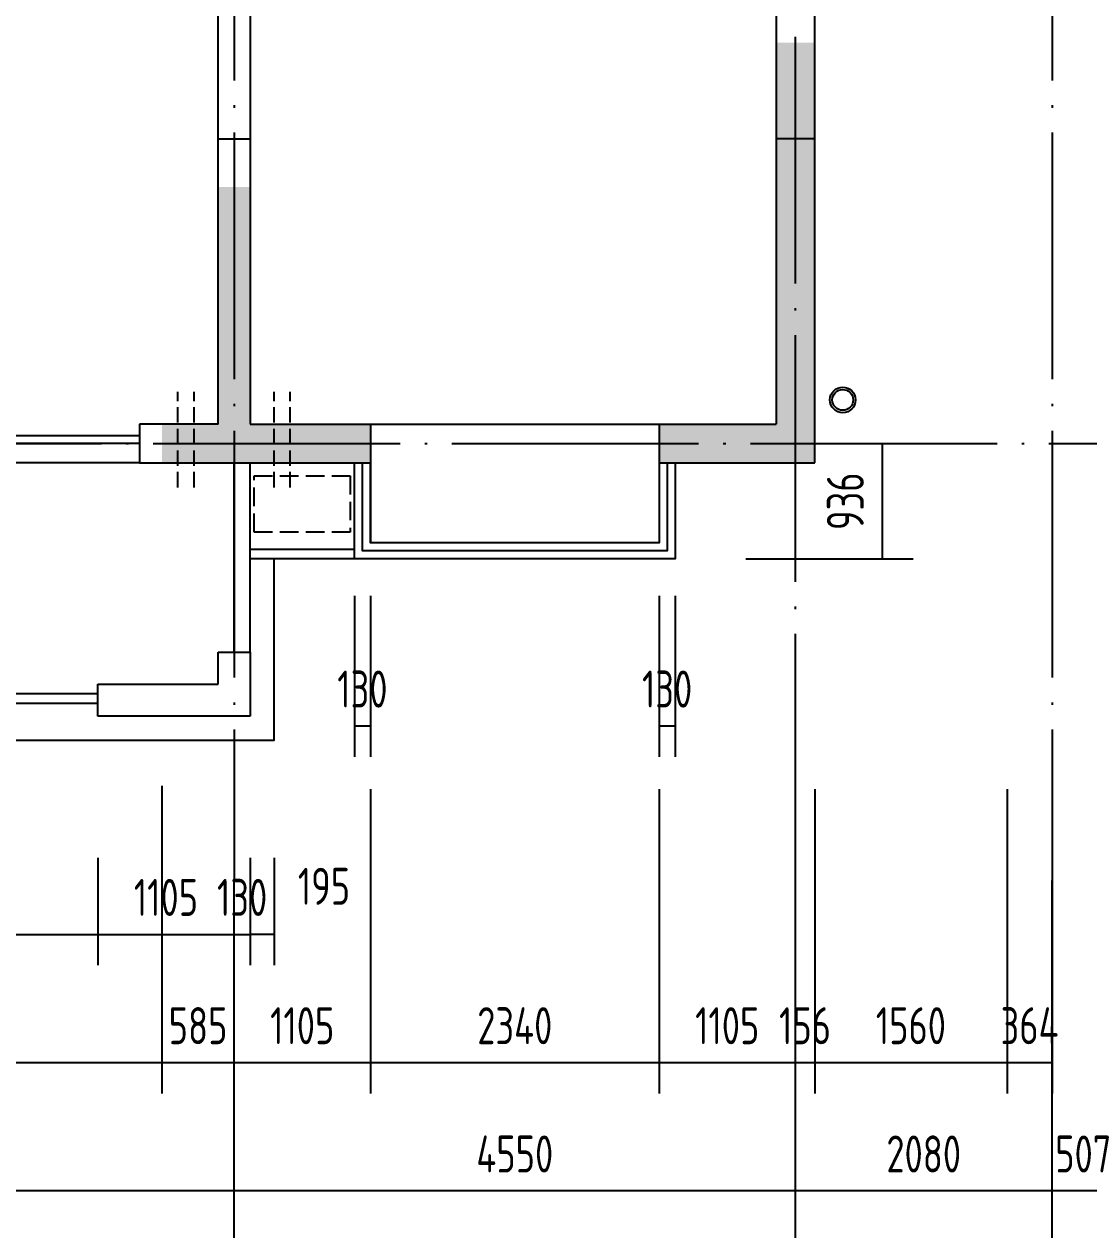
# Model space of a CAD drawing. Extents: x -726032 to 135930, y -151624 to 587044.
# Drawn here: x -444229 to -435598, y 402179 to 411954 of the extents above; entities that cross this region are included whole.
import ezdxf

# ---------------------------------------------------------------- set-up
doc = ezdxf.new("R2010")
doc.units = 0
doc.header["$LTSCALE"] = 1000
doc.header["$MEASUREMENT"] = 0
doc.linetypes.add('DASH', pattern=[0.35, 0.25, -0.1])
doc.linetypes.add('DOTE', pattern=[2.42, 2, -0.2, 0.02, -0.2])
doc.layers.get('DEFPOINTS').update_dxf_attribs({"color": 1, "linetype": 'CONTINUOUS'})
for name, color, linetype in [('AXIS', 245, 'CONTINUOUS'), ('COLUMN', 170, 'CONTINUOUS'), ('DOTE', 8, 'DOTE'), ('GROUND', 45, 'CONTINUOUS'), ('PUB_DIM', 245, 'CONTINUOUS'), ('ROOF', 4, 'CONTINUOUS'), ('WALL', 255, 'CONTINUOUS'), ('WINDOW', 155, 'CONTINUOUS'), ('空调', 245, 'CONTINUOUS'), ('雨水管', 20, 'CONTINUOUS')]:
    doc.layers.add(name, color=color, linetype=linetype)
doc.styles.add('DIM_FONT', font='isocp.shx', dxfattribs={"width": 0.8})
doc.dimstyles.new('AXIS', dxfattribs={"dimtxt": 300, "dimasz": 1, "dimexe": 250, "dimexo": 300, "dimgap": 150, "dimtad": 1, "dimdec": 0, "dimzin": 0, "dimdsep": 46, "dimtxsty": 'DIM_FONT', "dimcen": 0.09, "dimse1": 1, "dimse2": 1, "dimclrt": 142, "dimadec": 0, "dimazin": 0, "dimtfac": 1, "dimtdec": 0, "dimtix": 1, "dimtmove": 2, "dimatfit": 3, "dimfxl": 1, "dimtolj": 1, "dimtzin": 0, "dimarcsym": 0})
doc.dimstyles.new('DIMA', dxfattribs={"dimtxt": 300, "dimasz": 1, "dimexe": 250, "dimexo": 300, "dimgap": 150, "dimtad": 1, "dimdec": 0, "dimzin": 0, "dimdsep": 46, "dimtxsty": 'DIM_FONT', "dimcen": 0.09, "dimse1": 1, "dimclrt": 142, "dimadec": 0, "dimazin": 0, "dimtfac": 1, "dimtdec": 0, "dimtix": 1, "dimtmove": 2, "dimatfit": 3, "dimfxl": 1, "dimtolj": 1, "dimtzin": 0, "dimarcsym": 0})
doc.dimstyles.new('DIMB', dxfattribs={"dimtxt": 300, "dimasz": 1, "dimexe": 250, "dimexo": 300, "dimgap": 150, "dimtad": 1, "dimdec": 0, "dimzin": 0, "dimdsep": 46, "dimtxsty": 'DIM_FONT', "dimcen": 0.09, "dimse2": 1, "dimclrt": 142, "dimadec": 0, "dimazin": 0, "dimtfac": 1, "dimtdec": 0, "dimtix": 1, "dimtmove": 2, "dimatfit": 3, "dimfxl": 1, "dimtolj": 1, "dimtzin": 0, "dimarcsym": 0})
doc.dimstyles.new('DIMN', dxfattribs={"dimtxt": 300, "dimasz": 1, "dimexe": 250, "dimexo": 300, "dimgap": 150, "dimtad": 1, "dimdec": 0, "dimzin": 0, "dimdsep": 46, "dimtxsty": 'DIM_FONT', "dimcen": 0.09, "dimclrt": 142, "dimadec": 0, "dimazin": 0, "dimtfac": 1, "dimtdec": 0, "dimtix": 1, "dimtmove": 2, "dimatfit": 3, "dimfxl": 1, "dimtolj": 1, "dimtzin": 0, "dimarcsym": 0})

# ---------------------------------------------------------------- blocks, each defined once
blk = doc.blocks.new('*D509')
at = {"layer": 'AXIS', "color": 0, "lineweight": -2, "transparency": 16777216}
for p, q in [((-481292.9, 404711.9), (-481292.9, 401204.5)), ((-412613.9, 404711.9), (-412613.9, 401204.5)), ((-412614.9, 401454.5), (-481291.9, 401454.5))]:
    blk.add_line(p, q, dxfattribs=at)
at = {"layer": 'AXIS', "color": 0, "transparency": 16777216}
for points in [[(-481291.9, 401454.7), (-481291.9, 401454.3), (-481292.9, 401454.5)], [(-412614.9, 401454.7), (-412614.9, 401454.3), (-412613.9, 401454.5)]]:
    blk.add_solid(points, dxfattribs=at)
at = {"layer": 'DEFPOINTS', "color": 0, "transparency": 16777216}
for p in [(-481292.9, 405011.9), (-412613.9, 405011.9), (-481292.9, 401454.5)]:
    blk.add_point(p, dxfattribs=at)
at = {"layer": 'AXIS', "color": 142, "transparency": 16777216, "insert": (-446953.4, 401754.5), "char_height": 300, "attachment_point": 5, "style": 'DIM_FONT'}
blk.add_mtext('\\A1;68679', dxfattribs=at)
blk = doc.blocks.new('*D3275')
at = {"layer": 'AXIS', "color": 0, "lineweight": -2, "transparency": 16777216}
blk.add_line((-442527.9, 402494.5), (-447205.9, 402494.5), dxfattribs=at)
at = {"layer": 'AXIS', "color": 0, "transparency": 16777216}
for points in [[(-447205.9, 402494.7), (-447205.9, 402494.3), (-447206.9, 402494.5)], [(-442527.9, 402494.7), (-442527.9, 402494.3), (-442526.9, 402494.5)]]:
    blk.add_solid(points, dxfattribs=at)
at = {"layer": 'DEFPOINTS', "color": 0, "transparency": 16777216}
for p in [(-447206.9, 405011.9), (-442526.9, 405011.9), (-447206.9, 402494.5)]:
    blk.add_point(p, dxfattribs=at)
at = {"layer": 'AXIS', "color": 142, "transparency": 16777216, "insert": (-444866.9, 402794.5), "char_height": 300, "attachment_point": 5, "style": 'DIM_FONT'}
blk.add_mtext('\\A1;4680', dxfattribs=at)
blk = doc.blocks.new('*D854')
at = {"layer": 'DEFPOINTS', "color": 0, "transparency": 16777216}
for p in [(-446621.9, 406077.9), (-443111.9, 406077.9), (-446621.9, 403534.5)]:
    blk.add_point(p, dxfattribs=at)
at = {"layer": 'PUB_DIM', "color": 0, "lineweight": -2, "transparency": 16777216}
for p, q in [((-446621.9, 405777.9), (-446621.9, 403284.5)), ((-443111.9, 405777.9), (-443111.9, 403284.5)), ((-443112.9, 403534.5), (-446620.9, 403534.5))]:
    blk.add_line(p, q, dxfattribs=at)
at = {"layer": 'PUB_DIM', "color": 0, "transparency": 16777216}
for points in [[(-446620.9, 403534.7), (-446620.9, 403534.3), (-446621.9, 403534.5)], [(-443112.9, 403534.7), (-443112.9, 403534.3), (-443111.9, 403534.5)]]:
    blk.add_solid(points, dxfattribs=at)
at = {"layer": 'PUB_DIM', "color": 142, "transparency": 16777216, "insert": (-444866.9, 403834.5), "char_height": 300, "attachment_point": 5, "style": 'DIM_FONT'}
blk.add_mtext('\\A1;3510', dxfattribs=at)
blk = doc.blocks.new('*D2086')
at = {"layer": 'DEFPOINTS', "color": 0, "transparency": 16777216}
for p in [(-447206.9, 405494.4), (-443631.9, 405494.4), (-443631.9, 404574.5)]:
    blk.add_point(p, dxfattribs=at)
at = {"layer": 'PUB_DIM', "color": 0, "lineweight": -2, "transparency": 16777216}
for p, q in [((-443631.9, 405194.4), (-443631.9, 404324.5)), ((-447205.9, 404574.5), (-443632.9, 404574.5))]:
    blk.add_line(p, q, dxfattribs=at)
at = {"layer": 'PUB_DIM', "color": 0, "transparency": 16777216}
for points in [[(-447205.9, 404574.7), (-447205.9, 404574.3), (-447206.9, 404574.5)], [(-443632.9, 404574.7), (-443632.9, 404574.3), (-443631.9, 404574.5)]]:
    blk.add_solid(points, dxfattribs=at)
at = {"layer": 'PUB_DIM', "color": 142, "transparency": 16777216, "insert": (-445419.4, 404874.5), "char_height": 300, "attachment_point": 5, "style": 'DIM_FONT'}
blk.add_mtext('\\A1;3575', dxfattribs=at)
blk = doc.blocks.new('*D901')
at = {"layer": 'DEFPOINTS', "color": 0, "transparency": 16777216}
for p in [(-439081.9, 407618), (-438951.9, 407618), (-439081.9, 406263.5)]:
    blk.add_point(p, dxfattribs=at)
at = {"layer": 'PUB_DIM', "color": 0, "lineweight": -2, "transparency": 16777216}
for p, q in [((-439081.9, 407318), (-439081.9, 406013.5)), ((-438951.9, 407318), (-438951.9, 406013.5)), ((-439082.9, 406263.5), (-439083.9, 406263.5)), ((-438951.9, 406263.5), (-439081.9, 406263.5)), ((-438950.9, 406263.5), (-438949.9, 406263.5))]:
    blk.add_line(p, q, dxfattribs=at)
at = {"layer": 'PUB_DIM', "color": 0, "transparency": 16777216}
for points in [[(-439082.9, 406263.6), (-439082.9, 406263.3), (-439081.9, 406263.5)], [(-438950.9, 406263.6), (-438950.9, 406263.3), (-438951.9, 406263.5)]]:
    blk.add_solid(points, dxfattribs=at)
at = {"layer": 'PUB_DIM', "color": 142, "transparency": 16777216, "insert": (-439016.9, 406563.5), "char_height": 300, "attachment_point": 5, "style": 'DIM_FONT'}
blk.add_mtext('\\A1;130', dxfattribs=at)
blk = doc.blocks.new('*D902')
at = {"layer": 'DEFPOINTS', "color": 0, "transparency": 16777216}
for p in [(-441551.9, 407618), (-441421.9, 407618), (-441551.9, 406263.5)]:
    blk.add_point(p, dxfattribs=at)
at = {"layer": 'PUB_DIM', "color": 0, "lineweight": -2, "transparency": 16777216}
for p, q in [((-441551.9, 407318), (-441551.9, 406013.5)), ((-441421.9, 407318), (-441421.9, 406013.5)), ((-441552.9, 406263.5), (-441553.9, 406263.5)), ((-441421.9, 406263.5), (-441551.9, 406263.5)), ((-441420.9, 406263.5), (-441419.9, 406263.5))]:
    blk.add_line(p, q, dxfattribs=at)
at = {"layer": 'PUB_DIM', "color": 0, "transparency": 16777216}
for points in [[(-441552.9, 406263.6), (-441552.9, 406263.3), (-441551.9, 406263.5)], [(-441420.9, 406263.6), (-441420.9, 406263.3), (-441421.9, 406263.5)]]:
    blk.add_solid(points, dxfattribs=at)
at = {"layer": 'PUB_DIM', "color": 142, "transparency": 16777216, "insert": (-441486.9, 406563.5), "char_height": 300, "attachment_point": 5, "style": 'DIM_FONT'}
blk.add_mtext('\\A1;130', dxfattribs=at)
blk = doc.blocks.new('*D3675')
at = {"layer": 'DEFPOINTS', "color": 0, "transparency": 16777216}
for p in [(-438679.5, 408554), (-437272.2, 408554), (-438679.5, 407618)]:
    blk.add_point(p, dxfattribs=at)
at = {"layer": 'PUB_DIM', "color": 0, "lineweight": -2, "transparency": 16777216}
for p, q in [((-437272.2, 407619), (-437272.2, 408553)), ((-438379.5, 407618), (-437022.2, 407618))]:
    blk.add_line(p, q, dxfattribs=at)
at = {"layer": 'PUB_DIM', "color": 0, "transparency": 16777216}
for points in [[(-437272.4, 408553), (-437272, 408553), (-437272.2, 408554)], [(-437272.4, 407619), (-437272, 407619), (-437272.2, 407618)]]:
    blk.add_solid(points, dxfattribs=at)
at = {"layer": 'PUB_DIM', "color": 142, "transparency": 16777216, "insert": (-437572.2, 408086), "char_height": 300, "attachment_point": 5, "rotation": 90, "style": 'DIM_FONT'}
blk.add_mtext('\\A1;936', dxfattribs=at)
blk = doc.blocks.new('*D3283')
at = {"layer": 'AXIS', "color": 0, "lineweight": -2, "transparency": 16777216}
for p, q in [((-435897.9, 402494.5), (-435898.9, 402494.5)), ((-435389.9, 402494.5), (-435896.9, 402494.5)), ((-435388.9, 402494.5), (-435387.9, 402494.5))]:
    blk.add_line(p, q, dxfattribs=at)
at = {"layer": 'AXIS', "color": 0, "transparency": 16777216}
for points in [[(-435897.9, 402494.7), (-435897.9, 402494.3), (-435896.9, 402494.5)], [(-435388.9, 402494.7), (-435388.9, 402494.3), (-435389.9, 402494.5)]]:
    blk.add_solid(points, dxfattribs=at)
at = {"layer": 'DEFPOINTS', "color": 0, "transparency": 16777216}
for p in [(-435896.9, 405011.9), (-435389.9, 405011.9), (-435896.9, 402494.5)]:
    blk.add_point(p, dxfattribs=at)
at = {"layer": 'AXIS', "color": 142, "transparency": 16777216, "insert": (-435643.4, 402794.5), "char_height": 300, "attachment_point": 5, "style": 'DIM_FONT'}
blk.add_mtext('\\A1;507', dxfattribs=at)
blk = doc.blocks.new('*D3285')
at = {"layer": 'AXIS', "color": 0, "lineweight": -2, "transparency": 16777216}
blk.add_line((-437977.9, 402494.5), (-442525.9, 402494.5), dxfattribs=at)
at = {"layer": 'AXIS', "color": 0, "transparency": 16777216}
for points in [[(-442525.9, 402494.7), (-442525.9, 402494.3), (-442526.9, 402494.5)], [(-437977.9, 402494.7), (-437977.9, 402494.3), (-437976.9, 402494.5)]]:
    blk.add_solid(points, dxfattribs=at)
at = {"layer": 'DEFPOINTS', "color": 0, "transparency": 16777216}
for p in [(-442526.9, 405011.9), (-437976.9, 405011.9), (-442526.9, 402494.5)]:
    blk.add_point(p, dxfattribs=at)
at = {"layer": 'AXIS', "color": 142, "transparency": 16777216, "insert": (-440251.9, 402794.5), "char_height": 300, "attachment_point": 5, "style": 'DIM_FONT'}
blk.add_mtext('\\A1;4550', dxfattribs=at)
blk = doc.blocks.new('*D3286')
at = {"layer": 'AXIS', "color": 0, "lineweight": -2, "transparency": 16777216}
blk.add_line((-435897.9, 402494.5), (-437975.9, 402494.5), dxfattribs=at)
at = {"layer": 'AXIS', "color": 0, "transparency": 16777216}
for points in [[(-437975.9, 402494.7), (-437975.9, 402494.3), (-437976.9, 402494.5)], [(-435897.9, 402494.7), (-435897.9, 402494.3), (-435896.9, 402494.5)]]:
    blk.add_solid(points, dxfattribs=at)
at = {"layer": 'DEFPOINTS', "color": 0, "transparency": 16777216}
for p in [(-437976.9, 405011.9), (-435896.9, 405011.9), (-437976.9, 402494.5)]:
    blk.add_point(p, dxfattribs=at)
at = {"layer": 'AXIS', "color": 142, "transparency": 16777216, "insert": (-436936.9, 402794.5), "char_height": 300, "attachment_point": 5, "style": 'DIM_FONT'}
blk.add_mtext('\\A1;2080', dxfattribs=at)
blk = doc.blocks.new('*D3676')
at = {"layer": 'DEFPOINTS', "color": 0, "transparency": 16777216}
for p in [(-443631.9, 405494.4), (-442526.9, 405494.4), (-442526.9, 404574.5)]:
    blk.add_point(p, dxfattribs=at)
at = {"layer": 'PUB_DIM', "color": 0, "lineweight": -2, "transparency": 16777216}
for p, q in [((-443631.9, 405194.4), (-443631.9, 404324.5)), ((-443630.9, 404574.5), (-442527.9, 404574.5))]:
    blk.add_line(p, q, dxfattribs=at)
at = {"layer": 'PUB_DIM', "color": 0, "transparency": 16777216}
for points in [[(-443630.9, 404574.7), (-443630.9, 404574.3), (-443631.9, 404574.5)], [(-442527.9, 404574.7), (-442527.9, 404574.3), (-442526.9, 404574.5)]]:
    blk.add_solid(points, dxfattribs=at)
at = {"layer": 'PUB_DIM', "color": 142, "transparency": 16777216, "insert": (-443079.4, 404874.5), "char_height": 300, "attachment_point": 5, "style": 'DIM_FONT'}
blk.add_mtext('\\A1;1105', dxfattribs=at)
blk = doc.blocks.new('*D2148')
at = {"layer": 'DEFPOINTS', "color": 0, "transparency": 16777216}
for p in [(-443111.9, 406077.9), (-442526.9, 406077.9), (-443111.9, 403534.5)]:
    blk.add_point(p, dxfattribs=at)
at = {"layer": 'PUB_DIM', "color": 0, "lineweight": -2, "transparency": 16777216}
for p, q in [((-443111.9, 405777.9), (-443111.9, 403284.5)), ((-443112.9, 403534.5), (-443113.9, 403534.5)), ((-442526.9, 403534.5), (-443111.9, 403534.5)), ((-442525.9, 403534.5), (-442524.9, 403534.5))]:
    blk.add_line(p, q, dxfattribs=at)
at = {"layer": 'PUB_DIM', "color": 0, "transparency": 16777216}
for points in [[(-443112.9, 403534.7), (-443112.9, 403534.3), (-443111.9, 403534.5)], [(-442525.9, 403534.7), (-442525.9, 403534.3), (-442526.9, 403534.5)]]:
    blk.add_solid(points, dxfattribs=at)
at = {"layer": 'PUB_DIM', "color": 142, "transparency": 16777216, "insert": (-442819.4, 403834.5), "char_height": 300, "attachment_point": 5, "style": 'DIM_FONT'}
blk.add_mtext('\\A1;585', dxfattribs=at)
blk = doc.blocks.new('*D904')
at = {"layer": 'DEFPOINTS', "color": 0, "transparency": 16777216}
for p in [(-442396.9, 405494.4), (-442201.9, 405494.4), (-442396.9, 404574.5)]:
    blk.add_point(p, dxfattribs=at)
at = {"layer": 'PUB_DIM', "color": 0, "lineweight": -2, "transparency": 16777216}
for p, q in [((-442396.9, 405194.4), (-442396.9, 404324.5)), ((-442201.9, 405194.4), (-442201.9, 404324.5)), ((-442397.9, 404574.5), (-442398.9, 404574.5)), ((-442201.9, 404574.5), (-442396.9, 404574.5)), ((-442200.9, 404574.5), (-442199.9, 404574.5))]:
    blk.add_line(p, q, dxfattribs=at)
at = {"layer": 'PUB_DIM', "color": 0, "transparency": 16777216}
for points in [[(-442397.9, 404574.7), (-442397.9, 404574.3), (-442396.9, 404574.5)], [(-442200.9, 404574.7), (-442200.9, 404574.3), (-442201.9, 404574.5)]]:
    blk.add_solid(points, dxfattribs=at)
at = {"layer": 'PUB_DIM', "color": 142, "transparency": 16777216, "insert": (-441798.5, 404964.5), "char_height": 300, "attachment_point": 5, "style": 'DIM_FONT'}
blk.add_mtext('\\A1;195', dxfattribs=at)
blk = doc.blocks.new('*D906')
at = {"layer": 'DEFPOINTS', "color": 0, "transparency": 16777216}
for p in [(-436260.9, 406051.9), (-435896.9, 406051.9), (-436260.9, 403534.5)]:
    blk.add_point(p, dxfattribs=at)
at = {"layer": 'PUB_DIM', "color": 0, "lineweight": -2, "transparency": 16777216}
for p, q in [((-436260.9, 405751.9), (-436260.9, 403284.5)), ((-435896.9, 405751.9), (-435896.9, 403284.5)), ((-436261.9, 403534.5), (-436262.9, 403534.5)), ((-435896.9, 403534.5), (-436260.9, 403534.5)), ((-435895.9, 403534.5), (-435894.9, 403534.5))]:
    blk.add_line(p, q, dxfattribs=at)
at = {"layer": 'PUB_DIM', "color": 0, "transparency": 16777216}
for points in [[(-436261.9, 403534.7), (-436261.9, 403534.3), (-436260.9, 403534.5)], [(-435895.9, 403534.7), (-435895.9, 403534.3), (-435896.9, 403534.5)]]:
    blk.add_solid(points, dxfattribs=at)
at = {"layer": 'PUB_DIM', "color": 142, "transparency": 16777216, "insert": (-436078.9, 403834.5), "char_height": 300, "attachment_point": 5, "style": 'DIM_FONT'}
blk.add_mtext('\\A1;364', dxfattribs=at)
blk = doc.blocks.new('*D907')
at = {"layer": 'DEFPOINTS', "color": 0, "transparency": 16777216}
for p in [(-441421.9, 406051.9), (-439081.9, 406051.9), (-441421.9, 403534.5)]:
    blk.add_point(p, dxfattribs=at)
at = {"layer": 'PUB_DIM', "color": 0, "lineweight": -2, "transparency": 16777216}
for p, q in [((-441421.9, 405751.9), (-441421.9, 403284.5)), ((-439081.9, 405751.9), (-439081.9, 403284.5)), ((-439082.9, 403534.5), (-441420.9, 403534.5))]:
    blk.add_line(p, q, dxfattribs=at)
at = {"layer": 'PUB_DIM', "color": 0, "transparency": 16777216}
for points in [[(-441420.9, 403534.7), (-441420.9, 403534.3), (-441421.9, 403534.5)], [(-439082.9, 403534.7), (-439082.9, 403534.3), (-439081.9, 403534.5)]]:
    blk.add_solid(points, dxfattribs=at)
at = {"layer": 'PUB_DIM', "color": 142, "transparency": 16777216, "insert": (-440251.9, 403834.5), "char_height": 300, "attachment_point": 5, "style": 'DIM_FONT'}
blk.add_mtext('\\A1;2340', dxfattribs=at)
blk = doc.blocks.new('*D2149')
at = {"layer": 'DEFPOINTS', "color": 0, "transparency": 16777216}
for p in [(-442526.9, 405494.4), (-442396.9, 405494.4), (-442396.9, 404574.5)]:
    blk.add_point(p, dxfattribs=at)
at = {"layer": 'PUB_DIM', "color": 0, "lineweight": -2, "transparency": 16777216}
for p, q in [((-442396.9, 405194.4), (-442396.9, 404324.5)), ((-442527.9, 404574.5), (-442528.9, 404574.5)), ((-442526.9, 404574.5), (-442396.9, 404574.5)), ((-442395.9, 404574.5), (-442394.9, 404574.5))]:
    blk.add_line(p, q, dxfattribs=at)
at = {"layer": 'PUB_DIM', "color": 0, "transparency": 16777216}
for points in [[(-442527.9, 404574.7), (-442527.9, 404574.3), (-442526.9, 404574.5)], [(-442395.9, 404574.7), (-442395.9, 404574.3), (-442396.9, 404574.5)]]:
    blk.add_solid(points, dxfattribs=at)
at = {"layer": 'PUB_DIM', "color": 142, "transparency": 16777216, "insert": (-442461.9, 404874.5), "char_height": 300, "attachment_point": 5, "style": 'DIM_FONT'}
blk.add_mtext('\\A1;130', dxfattribs=at)
blk = doc.blocks.new('*D3677')
at = {"layer": 'DEFPOINTS', "color": 0, "transparency": 16777216}
for p in [(-442526.9, 406077.9), (-441421.9, 406051.9), (-442526.9, 403534.5)]:
    blk.add_point(p, dxfattribs=at)
at = {"layer": 'PUB_DIM', "color": 0, "lineweight": -2, "transparency": 16777216}
for p, q in [((-441421.9, 405751.9), (-441421.9, 403284.5)), ((-441422.9, 403534.5), (-442525.9, 403534.5))]:
    blk.add_line(p, q, dxfattribs=at)
at = {"layer": 'PUB_DIM', "color": 0, "transparency": 16777216}
for points in [[(-442525.9, 403534.7), (-442525.9, 403534.3), (-442526.9, 403534.5)], [(-441422.9, 403534.7), (-441422.9, 403534.3), (-441421.9, 403534.5)]]:
    blk.add_solid(points, dxfattribs=at)
at = {"layer": 'PUB_DIM', "color": 142, "transparency": 16777216, "insert": (-441974.4, 403834.5), "char_height": 300, "attachment_point": 5, "style": 'DIM_FONT'}
blk.add_mtext('\\A1;1105', dxfattribs=at)
blk = doc.blocks.new('*D2150')
at = {"layer": 'DEFPOINTS', "color": 0, "transparency": 16777216}
for p in [(-439081.9, 406051.9), (-437976.9, 406051.9), (-439081.9, 403534.5)]:
    blk.add_point(p, dxfattribs=at)
at = {"layer": 'PUB_DIM', "color": 0, "lineweight": -2, "transparency": 16777216}
for p, q in [((-439081.9, 405751.9), (-439081.9, 403284.5)), ((-437977.9, 403534.5), (-439080.9, 403534.5))]:
    blk.add_line(p, q, dxfattribs=at)
at = {"layer": 'PUB_DIM', "color": 0, "transparency": 16777216}
for points in [[(-439080.9, 403534.7), (-439080.9, 403534.3), (-439081.9, 403534.5)], [(-437977.9, 403534.7), (-437977.9, 403534.3), (-437976.9, 403534.5)]]:
    blk.add_solid(points, dxfattribs=at)
at = {"layer": 'PUB_DIM', "color": 142, "transparency": 16777216, "insert": (-438529.4, 403834.5), "char_height": 300, "attachment_point": 5, "style": 'DIM_FONT'}
blk.add_mtext('\\A1;1105', dxfattribs=at)
blk = doc.blocks.new('*D3678')
at = {"layer": 'DEFPOINTS', "color": 0, "transparency": 16777216}
for p in [(-437976.9, 406051.9), (-437820.9, 406051.9), (-437976.9, 403534.5)]:
    blk.add_point(p, dxfattribs=at)
at = {"layer": 'PUB_DIM', "color": 0, "lineweight": -2, "transparency": 16777216}
for p, q in [((-437820.9, 405751.9), (-437820.9, 403284.5)), ((-437977.9, 403534.5), (-437978.9, 403534.5)), ((-437820.9, 403534.5), (-437976.9, 403534.5)), ((-437819.9, 403534.5), (-437818.9, 403534.5))]:
    blk.add_line(p, q, dxfattribs=at)
at = {"layer": 'PUB_DIM', "color": 0, "transparency": 16777216}
for points in [[(-437977.9, 403534.7), (-437977.9, 403534.3), (-437976.9, 403534.5)], [(-437819.9, 403534.7), (-437819.9, 403534.3), (-437820.9, 403534.5)]]:
    blk.add_solid(points, dxfattribs=at)
at = {"layer": 'PUB_DIM', "color": 142, "transparency": 16777216, "insert": (-437898.9, 403834.5), "char_height": 300, "attachment_point": 5, "style": 'DIM_FONT'}
blk.add_mtext('\\A1;156', dxfattribs=at)
blk = doc.blocks.new('*D908')
at = {"layer": 'DEFPOINTS', "color": 0, "transparency": 16777216}
for p in [(-437820.9, 406051.9), (-436260.9, 406051.9), (-437820.9, 403534.5)]:
    blk.add_point(p, dxfattribs=at)
at = {"layer": 'PUB_DIM', "color": 0, "lineweight": -2, "transparency": 16777216}
for p, q in [((-437820.9, 405751.9), (-437820.9, 403284.5)), ((-436260.9, 405751.9), (-436260.9, 403284.5)), ((-436261.9, 403534.5), (-437819.9, 403534.5))]:
    blk.add_line(p, q, dxfattribs=at)
at = {"layer": 'PUB_DIM', "color": 0, "transparency": 16777216}
for points in [[(-437819.9, 403534.7), (-437819.9, 403534.3), (-437820.9, 403534.5)], [(-436261.9, 403534.7), (-436261.9, 403534.3), (-436260.9, 403534.5)]]:
    blk.add_solid(points, dxfattribs=at)
at = {"layer": 'PUB_DIM', "color": 142, "transparency": 16777216, "insert": (-437040.9, 403834.5), "char_height": 300, "attachment_point": 5, "style": 'DIM_FONT'}
blk.add_mtext('\\A1;1560', dxfattribs=at)

msp = doc.modelspace()

# ---------------------------------------------------------------- linework, layer by layer
at = {"layer": 'AXIS'}
for p, q in [((-442526.9, 400934.5), (-442526.9, 405011.9)), ((-437976.9, 400934.5), (-437976.9, 405011.9)), ((-435896.9, 400934.5), (-435896.9, 405011.9))]:
    msp.add_line(p, q, dxfattribs=at)
at = {"layer": 'COLUMN'}
for points in [[(-438132.9, 408710), (-438132.9, 411804), (-437820.9, 408398), (-437820.9, 411804)], [(-442656.9, 410634), (-442656.9, 408710), (-442396.9, 410634), (-442396.9, 408710)], [(-443111.9, 408710), (-443111.9, 408398), (-441421.9, 408710), (-441421.9, 408398)], [(-439081.9, 408710), (-439081.9, 408398), (-438132.9, 408710), (-437820.9, 408398)]]:
    msp.add_solid(points, dxfattribs=at)
at = {"layer": 'DOTE'}
for p, q in [((-442526.9, 432855.9), (-442526.9, 405011.9)), ((-435896.9, 432855.9), (-435896.9, 405011.9)), ((-437976.9, 405011.9), (-437976.9, 416354)), ((-481902.2, 408554), (-412270.4, 408554))]:
    msp.add_line(p, q, dxfattribs=at)
at = {"layer": 'GROUND'}
msp.add_line((-443293.9, 408398), (-446413.9, 408398), dxfattribs=at)
at = {"layer": 'ROOF'}
for p, q in [((-442526.9, 406863.8), (-442526.9, 408398)), ((-442396.9, 406863.8), (-442396.9, 408398)), ((-441551.9, 407696), (-442396.9, 407696)), ((-441551.9, 407618), (-442396.9, 407618))]:
    msp.add_line(p, q, dxfattribs=at)
for points in [[(-447336.9, 406148.8), (-442201.9, 406148.8), (-442201.9, 407618)], [(-443631.9, 406525.8), (-447076.9, 406525.8)], [(-443631.9, 406447.8), (-447076.9, 406447.8)]]:
    msp.add_lwpolyline(points, dxfattribs=at)
at = {"layer": 'WALL', "color": 255}
for p, q in [((-437820.9, 408398), (-437820.9, 415184)), ((-442656.9, 406603.8), (-442656.9, 406863.8)), ((-442396.9, 406863.8), (-442396.9, 406343.8)), ((-443631.9, 406603.8), (-442656.9, 406603.8)), ((-443631.9, 406343.8), (-443631.9, 406603.8)), ((-442396.9, 406343.8), (-443631.9, 406343.8))]:
    msp.add_line(p, q, dxfattribs=at)
at = {"layer": 'WALL'}
for p, q in [((-442656.9, 408710), (-442656.9, 414898)), ((-442396.9, 413806), (-442396.9, 408710)), ((-438132.9, 413806), (-438132.9, 408710)), ((-442656.9, 411024), (-442396.9, 411024)), ((-437820.9, 411024), (-438132.9, 411024)), ((-442656.9, 408710), (-443293.9, 408710)), ((-443293.9, 408710), (-443293.9, 408398)), ((-442396.9, 408710), (-441421.9, 408710)), ((-441421.9, 408710), (-441421.9, 408398)), ((-439081.9, 408710), (-438132.9, 408710)), ((-439081.9, 408710), (-439081.9, 408398)), ((-443293.9, 408398), (-441421.9, 408398)), ((-439081.9, 408398), (-437820.9, 408398))]:
    msp.add_line(p, q, dxfattribs=at)
at = {"layer": 'WALL', "color": 0}
msp.add_line((-442656.9, 406863.8), (-442396.9, 406863.8), dxfattribs=at)
at = {"layer": 'WINDOW'}
msp.add_line((-441421.9, 408710), (-439081.9, 408710), dxfattribs=at)
msp.add_lwpolyline([(-443293.9, 408554), (-445243.9, 408554), (-445243.9, 408619), (-443293.9, 408619)], close=True, dxfattribs=at)
for points in [[(-438951.9, 408398), (-438951.9, 407618), (-441551.9, 407618), (-441551.9, 408398)], [(-439016.9, 408398), (-439016.9, 407683), (-441486.9, 407683), (-441486.9, 408398)], [(-441421.9, 408398), (-441421.9, 407748)], [(-439081.9, 408398), (-439081.9, 407748), (-441421.9, 407748), (-441421.9, 408398)]]:
    msp.add_lwpolyline(points, dxfattribs=at)
at = {"layer": '空调', "linetype": 'DASH', "ltscale": 0.5}
for p, q in [((-442981.9, 408198.3), (-442981.9, 408972.1)), ((-442851.9, 408198.3), (-442851.9, 408972.1)), ((-442201.9, 408198.3), (-442201.9, 408972.1)), ((-442071.9, 408198.3), (-442071.9, 408972.1))]:
    msp.add_line(p, q, dxfattribs=at)
at = {"layer": '空调', "linetype": 'DASH', "ltscale": 0.6}
msp.add_lwpolyline([(-441585, 407836.6), (-442365, 407836.6), (-442365, 408291.6), (-441585, 408291.6)], close=True, dxfattribs=at)
at = {"layer": '雨水管'}
for radius in [104, 84.5]:
    msp.add_circle((-437593.3, 408907.6), radius, dxfattribs=at)

# ---------------------------------------------------------------- dimensions: what is measured, and where the dimension line sits
at = {"layer": 'AXIS'}
dim = msp.add_aligned_dim(p1=(-412613.9, 405011.9), p2=(-481292.9, 405011.9), distance=3557.4, dimstyle='DIMN', dxfattribs=at)
dim.commit()
dim.dimension.update_dxf_attribs({"geometry": '*D509', "text_midpoint": (-446953.4, 401754.5)})
for base, p1, p2, picture, middle in [((-447206.9, 402494.5), (-442526.9, 405011.9), (-447206.9, 405011.9), '*D3275', (-444866.9, 402794.5)), ((-442526.9, 402494.5), (-437976.9, 405011.9), (-442526.9, 405011.9), '*D3285', (-440251.9, 402794.5)), ((-437976.9, 402494.5), (-435896.9, 405011.9), (-437976.9, 405011.9), '*D3286', (-436936.9, 402794.5)), ((-435896.9, 402494.5), (-435389.9, 405011.9), (-435896.9, 405011.9), '*D3283', (-435643.4, 402794.5))]:
    dim = msp.add_linear_dim(base=base, p1=p1, p2=p2, dimstyle='AXIS', dxfattribs=at)
    dim.commit()
    dim.dimension.update_dxf_attribs({"geometry": picture, "text_midpoint": middle})
at = {"layer": 'PUB_DIM'}
dim = msp.add_linear_dim(base=(-437272.2, 408554), p1=(-438679.5, 407618), p2=(-438679.5, 408554), angle=270, dimstyle='DIMB', dxfattribs=at)
dim.commit()
dim.dimension.update_dxf_attribs({"geometry": '*D3675', "text_midpoint": (-437572.2, 408086)})
for base, p1, p2, dimstyle, picture, middle in [((-441551.9, 406263.5), (-441421.9, 407618), (-441551.9, 407618), 'DIMN', '*D902', (-441486.9, 406563.5)), ((-439081.9, 406263.5), (-438951.9, 407618), (-439081.9, 407618), 'DIMN', '*D901', (-439016.9, 406563.5)), ((-446621.9, 403534.5), (-443111.9, 406077.9), (-446621.9, 406077.9), 'DIMN', '*D854', (-444866.9, 403834.5)), ((-443111.9, 403534.5), (-442526.9, 406077.9), (-443111.9, 406077.9), 'DIMA', '*D2148', (-442819.4, 403834.5)), ((-442526.9, 403534.5), (-441421.9, 406051.9), (-442526.9, 406077.9), 'DIMB', '*D3677', (-441974.4, 403834.5)), ((-441421.9, 403534.5), (-439081.9, 406051.9), (-441421.9, 406051.9), 'DIMN', '*D907', (-440251.9, 403834.5)), ((-439081.9, 403534.5), (-437976.9, 406051.9), (-439081.9, 406051.9), 'DIMA', '*D2150', (-438529.4, 403834.5)), ((-437976.9, 403534.5), (-437820.9, 406051.9), (-437976.9, 406051.9), 'DIMB', '*D3678', (-437898.9, 403834.5)), ((-437820.9, 403534.5), (-436260.9, 406051.9), (-437820.9, 406051.9), 'DIMN', '*D908', (-437040.9, 403834.5)), ((-436260.9, 403534.5), (-435896.9, 406051.9), (-436260.9, 406051.9), 'DIMN', '*D906', (-436078.9, 403834.5)), ((-443631.9, 404574.5), (-447206.9, 405494.4), (-443631.9, 405494.4), 'DIMA', '*D2086', (-445419.4, 404874.5)), ((-442526.9, 404574.5), (-443631.9, 405494.4), (-442526.9, 405494.4), 'DIMB', '*D3676', (-443079.4, 404874.5)), ((-442396.9, 404574.5), (-442526.9, 405494.4), (-442396.9, 405494.4), 'DIMA', '*D2149', (-442461.9, 404874.5))]:
    dim = msp.add_linear_dim(base=base, p1=p1, p2=p2, dimstyle=dimstyle, dxfattribs=at)
    dim.commit()
    dim.dimension.update_dxf_attribs({"geometry": picture, "text_midpoint": middle})
dim = msp.add_linear_dim(base=(-442396.9, 404574.5), p1=(-442201.9, 405494.4), p2=(-442396.9, 405494.4), dimstyle='DIMN', dxfattribs=at)
dim.commit()
dim.dimension.update_dxf_attribs({"geometry": '*D904', "text_midpoint": (-441798.5, 404964.5), "dimtype": 160})

doc.saveas('drawing.dxf')
